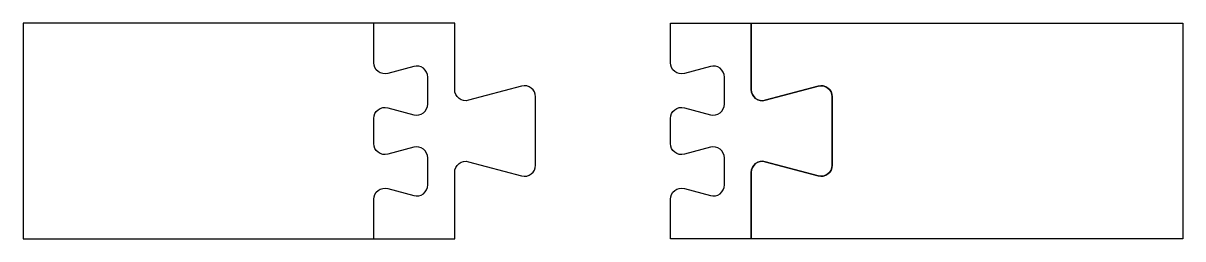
# Model space of a CAD drawing. Extents: x 50 to 480, y -125 to -45.
import ezdxf

# ---------------------------------------------------------------- set-up
doc = ezdxf.new("R2010")
doc.units = 0
doc.layers.add('1', color=7, linetype='CONTINUOUS')

# ---------------------------------------------------------------- blocks, each defined once
blk = doc.blocks.new('*M0')
at = {"layer": '1', "color": 7, "linetype": 'CONTINUOUS'}
for p, q in [((-30, 130, -32), (-30, 50, -32)), ((100, 130, -32), (-30, 130, -32)), ((-30, 130), (-30, 130, -32)), ((130, 130), (-30, 130)), ((-30, 130), (-30, 50)), ((100, 115.34322, -16), (100, 130, -16)), ((100, 130, -32), (100, 130, -16)), ((130, 130, -16), (100, 130, -16)), ((130, 105.34322, -16), (130, 130, -16)), ((130, 130), (130, 130, -16)), ((130, 105.34322), (130, 130)), ((114.83884, 113.97606, -16), (105.16116, 111.38293, -16)), ((120, 99.98424, -16), (120, 110.01576, -16)), ((130, 105.34322), (130, 105.34322, -16)), ((154.83884, 106.65555, -16), (135.16116, 101.38293, -16)), ((154.83884, 106.65555), (135.16116, 101.38293)), ((154.83884, 106.65555), (154.83884, 106.65555, -16)), ((135.16116, 101.38293), (135.16116, 101.38293, -16)), ((160, 77.30475, -16), (160, 102.69525, -16)), ((160, 102.69525), (160, 102.69525, -16)), ((160, 77.30475), (160, 102.69525)), ((100, 85.34322, -16), (100, 94.65678, -16)), ((105.16116, 98.61707, -16), (114.83884, 96.02394, -16)), ((114.83884, 83.97606, -16), (105.16116, 81.38293, -16)), ((120, 69.98424, -16), (120, 80.01576, -16)), ((135.16116, 78.61707, -16), (154.83884, 73.34445, -16)), ((135.16116, 78.61707), (135.16116, 78.61707, -16)), ((135.16116, 78.61707), (154.83884, 73.34445)), ((130, 50, -16), (130, 74.65678, -16)), ((130, 74.65678), (130, 74.65678, -16)), ((130, 50), (130, 74.65678)), ((154.83884, 73.34445), (154.83884, 73.34445, -16)), ((160, 77.30475), (160, 77.30475, -16)), ((100, 50, -16), (100, 64.65678, -16)), ((105.16116, 68.61707, -16), (114.83884, 66.02394, -16)), ((-30, 50, -32), (100, 50, -32)), ((-30, 50), (-30, 50, -32)), ((-30, 50), (130, 50)), ((100, 50, -32), (100, 50, -16)), ((100, 50, -16), (130, 50, -16)), ((130, 50), (130, 50, -16))]:
    blk.add_line(p, q, dxfattribs=at)
at = {"layer": '1', "color": 7, "linetype": 'CONTINUOUS', "extrusion": (0, 0, -1)}
for centre, start, end in [((-104.1, 115.343224, 16), 254.999975, 360), ((-134.1, 105.343224, 16), 254.99999167, 360), ((-134.1, 105.343224), 254.99999167, 360), ((-104.1, 94.656776, 16), 360, 105.00002778), ((-104.1, 85.343224, 16), 254.999975, 360), ((-134.1, 74.656776, 16), 360, 105.00000833), ((-134.1, 74.656776), 360, 105.00000833), ((-104.1, 64.656776, 16), 360, 105.000025)]:
    blk.add_arc(centre, 4.1, start, end, dxfattribs=at)
at = {"layer": '1', "color": 7, "linetype": 'CONTINUOUS'}
for centre, start, end in [((115.9, 110.015761, -16), 0, 104.99999722), ((155.9, 102.695252, -16), 0, 104.99999722), ((155.9, 102.695252), 0, 104.99999722), ((115.9, 99.98424, -16), 255.00000833, 0), ((115.9, 80.01576, -16), 0, 104.99999444), ((155.9, 77.304748, -16), 255.00000278, 0), ((155.9, 77.304748), 255.00000278, 0), ((115.9, 69.98424, -16), 255.00000556, 0)]:
    blk.add_arc(centre, 4.1, start, end, dxfattribs=at)
blk = doc.blocks.new('*M1')
at = {"layer": '1', "color": 7, "linetype": 'CONTINUOUS'}
for p, q in [((100, 115.34322, -32), (100, 130, -32)), ((100, 115.34322, -32), (100, 115.34322, -16)), ((114.83884, 113.97606, -32), (105.16116, 111.38293, -32)), ((114.83884, 113.97606, -32), (114.83884, 113.97606, -16)), ((105.16116, 111.38293, -32), (105.16116, 111.38293, -16)), ((120, 110.01576, -32), (120, 110.01576, -16)), ((120, 99.98424, -32), (120, 110.01576, -32)), ((120, 99.98424, -32), (120, 99.98424, -16)), ((100, 94.65678, -32), (100, 94.65678, -16)), ((100, 85.34322, -32), (100, 94.65678, -32)), ((105.16116, 98.61707, -32), (105.16116, 98.61707, -16)), ((105.16116, 98.61707, -32), (114.83884, 96.02394, -32)), ((114.83884, 96.02394, -32), (114.83884, 96.02394, -16)), ((100, 85.34322, -32), (100, 85.34322, -16)), ((114.83884, 83.97606, -32), (105.16116, 81.38293, -32)), ((114.83884, 83.97606, -32), (114.83884, 83.97606, -16)), ((105.16116, 81.38293, -32), (105.16116, 81.38293, -16)), ((120, 80.01576, -32), (120, 80.01576, -16)), ((120, 69.98424, -32), (120, 80.01576, -32)), ((120, 69.98424, -32), (120, 69.98424, -16)), ((100, 64.65678, -32), (100, 64.65678, -16)), ((100, 50, -32), (100, 64.65678, -32)), ((105.16116, 68.61707, -32), (105.16116, 68.61707, -16)), ((105.16116, 68.61707, -32), (114.83884, 66.02394, -32)), ((114.83884, 66.02394, -32), (114.83884, 66.02394, -16))]:
    blk.add_line(p, q, dxfattribs=at)
at = {"layer": '1', "color": 7, "linetype": 'CONTINUOUS', "extrusion": (0, 0, -1)}
for centre, start, end in [((-104.1, 115.343224, 32), 254.999975, 360), ((-104.1, 94.656776, 32), 360, 105.00002778), ((-104.1, 85.343224, 32), 254.999975, 360), ((-104.1, 64.656776, 32), 360, 105.000025)]:
    blk.add_arc(centre, 4.1, start, end, dxfattribs=at)
at = {"layer": '1', "color": 7, "linetype": 'CONTINUOUS'}
for centre, start, end in [((115.9, 110.015761, -32), 0, 104.99999722), ((115.9, 99.98424, -32), 255.00000833, 0), ((115.9, 80.01576, -32), 0, 104.99999444), ((115.9, 69.98424, -32), 255.00000556, 0)]:
    blk.add_arc(centre, 4.1, start, end, dxfattribs=at)
blk = doc.blocks.new('*M2')
at = {"layer": '1', "color": 7, "linetype": 'CONTINUOUS'}
for name in ['*M0', '*M1']:
    blk.add_blockref(name, (0, 0), dxfattribs=at)
blk = doc.blocks.new('*M3')
at = {"layer": '1', "color": 7, "linetype": 'CONTINUOUS'}
for p, q in [((180, 130, -16), (210, 130, -16)), ((180, 130, -32), (180, 130, -16)), ((180, 130, -32), (370, 130, -32)), ((210, 130, -16), (210, 105.34322, -16)), ((210, 130), (210, 130, -16)), ((210, 130), (370, 130)), ((210, 105.34322), (210, 130)), ((370, 130, -32), (370, 50, -32)), ((370, 130), (370, 130, -32)), ((370, 130), (370, 50)), ((210, 105.34322), (210, 105.34322, -16)), ((215.16116, 101.38293, -16), (234.83884, 106.65555, -16)), ((234.83884, 106.65555), (215.16116, 101.38293)), ((234.83884, 106.65555), (234.83884, 106.65555, -16)), ((215.16116, 101.38293), (215.16116, 101.38293, -16)), ((240, 102.69525, -16), (240, 77.30475, -16)), ((240, 102.69525), (240, 102.69525, -16)), ((240, 77.30475), (240, 102.69525)), ((234.83884, 73.34445, -16), (215.16116, 78.61707, -16)), ((215.16116, 78.61707), (215.16116, 78.61707, -16)), ((215.16116, 78.61707), (234.83884, 73.34445)), ((210, 74.65678, -16), (210, 50, -16)), ((210, 74.65678), (210, 74.65678, -16)), ((210, 50), (210, 74.65678)), ((234.83884, 73.34445), (234.83884, 73.34445, -16)), ((240, 77.30475), (240, 77.30475, -16)), ((210, 50, -16), (180, 50, -16)), ((180, 50, -32), (180, 50, -16)), ((370, 50, -32), (180, 50, -32)), ((210, 50), (210, 50, -16)), ((370, 50), (210, 50)), ((370, 50), (370, 50, -32))]:
    blk.add_line(p, q, dxfattribs=at)
for centre, start, end in [((214.1, 105.343224, -16), 180, 285.00000833), ((235.9, 102.695252), 0, 104.99999722), ((214.1, 74.656776, -16), 74.99999167, 180), ((235.9, 77.304748), 255.00000278, 0)]:
    blk.add_arc(centre, 4.1, start, end, dxfattribs=at)
at = {"layer": '1', "color": 7, "linetype": 'CONTINUOUS', "extrusion": (0, 0, -1)}
for centre, start, end in [((-214.1, 105.343224), 254.99999167, 360), ((-235.9, 102.695252, 16), 75.00000278, 180), ((-214.1, 74.656776), 360, 105.00000833), ((-235.9, 77.304748, 16), 180, 284.99999722)]:
    blk.add_arc(centre, 4.1, start, end, dxfattribs=at)
blk = doc.blocks.new('*M4')
at = {"layer": '1', "color": 7, "linetype": 'CONTINUOUS'}
for p, q in [((180, 115.34322, -16), (180, 130, -16)), ((180, 115.34322, -32), (180, 130, -32)), ((180, 115.34322, -32), (180, 115.34322, -16)), ((194.83884, 113.97606, -16), (185.16116, 111.38293, -16)), ((194.83884, 113.97606, -32), (185.16116, 111.38293, -32)), ((194.83884, 113.97606, -32), (194.83884, 113.97606, -16)), ((185.16116, 111.38293, -32), (185.16116, 111.38293, -16)), ((200, 99.98424, -16), (200, 110.01576, -16)), ((200, 110.01576, -32), (200, 110.01576, -16)), ((200, 99.98424, -32), (200, 110.01576, -32)), ((200, 99.98424, -32), (200, 99.98424, -16)), ((180, 85.34322, -16), (180, 94.65678, -16)), ((180, 94.65678, -32), (180, 94.65678, -16)), ((180, 85.34322, -32), (180, 94.65678, -32)), ((185.16116, 98.61707, -16), (194.83884, 96.02394, -16)), ((185.16116, 98.61707, -32), (185.16116, 98.61707, -16)), ((185.16116, 98.61707, -32), (194.83884, 96.02394, -32)), ((194.83884, 96.02394, -32), (194.83884, 96.02394, -16)), ((180, 85.34322, -32), (180, 85.34322, -16)), ((194.83884, 83.97606, -16), (185.16116, 81.38293, -16)), ((194.83884, 83.97606, -32), (185.16116, 81.38293, -32)), ((194.83884, 83.97606, -32), (194.83884, 83.97606, -16)), ((185.16116, 81.38293, -32), (185.16116, 81.38293, -16)), ((200, 69.98424, -16), (200, 80.01576, -16)), ((200, 80.01576, -32), (200, 80.01576, -16)), ((200, 69.98424, -32), (200, 80.01576, -32)), ((200, 69.98424, -32), (200, 69.98424, -16)), ((180, 50, -16), (180, 64.65678, -16)), ((180, 64.65678, -32), (180, 64.65678, -16)), ((180, 50, -32), (180, 64.65678, -32)), ((185.16116, 68.61707, -16), (194.83884, 66.02394, -16)), ((185.16116, 68.61707, -32), (185.16116, 68.61707, -16)), ((185.16116, 68.61707, -32), (194.83884, 66.02394, -32)), ((194.83884, 66.02394, -32), (194.83884, 66.02394, -16))]:
    blk.add_line(p, q, dxfattribs=at)
at = {"layer": '1', "color": 7, "linetype": 'CONTINUOUS', "extrusion": (0, 0, -1)}
for centre, start, end in [((-184.1, 115.343224, 16), 254.999975, 360), ((-184.1, 115.343224, 32), 254.999975, 360), ((-184.1, 94.656776, 16), 360, 105.00002778), ((-184.1, 94.656776, 32), 360, 105.00002778), ((-184.1, 85.343224, 16), 254.999975, 360), ((-184.1, 85.343224, 32), 254.999975, 360), ((-184.1, 64.656776, 16), 360, 105.000025), ((-184.1, 64.656776, 32), 360, 105.000025)]:
    blk.add_arc(centre, 4.1, start, end, dxfattribs=at)
at = {"layer": '1', "color": 7, "linetype": 'CONTINUOUS'}
for centre, start, end in [((195.9, 110.015761, -16), 0, 104.99999722), ((195.9, 110.015761, -32), 0, 104.99999722), ((195.9, 99.98424, -16), 255.00000833, 0), ((195.9, 99.98424, -32), 255.00000833, 0), ((195.9, 80.01576, -16), 0, 104.99999444), ((195.9, 80.01576, -32), 0, 104.99999444), ((195.9, 69.98424, -16), 255.00000556, 0), ((195.9, 69.98424, -32), 255.00000556, 0)]:
    blk.add_arc(centre, 4.1, start, end, dxfattribs=at)
blk = doc.blocks.new('*M5')
at = {"layer": '1', "color": 7, "linetype": 'CONTINUOUS'}
for name in ['*M3', '*M4']:
    blk.add_blockref(name, (0, 0), dxfattribs=at)

msp = doc.modelspace()

# ---------------------------------------------------------------- block references
at = {"layer": '1', "color": 7, "linetype": 'CONTINUOUS'}
for name, p in [('*M2', (80, -174.62834, 66.86548)), ('*M5', (110, -174.62834, 66.86548))]:
    msp.add_blockref(name, p, dxfattribs=at)

doc.saveas('drawing.dxf')
